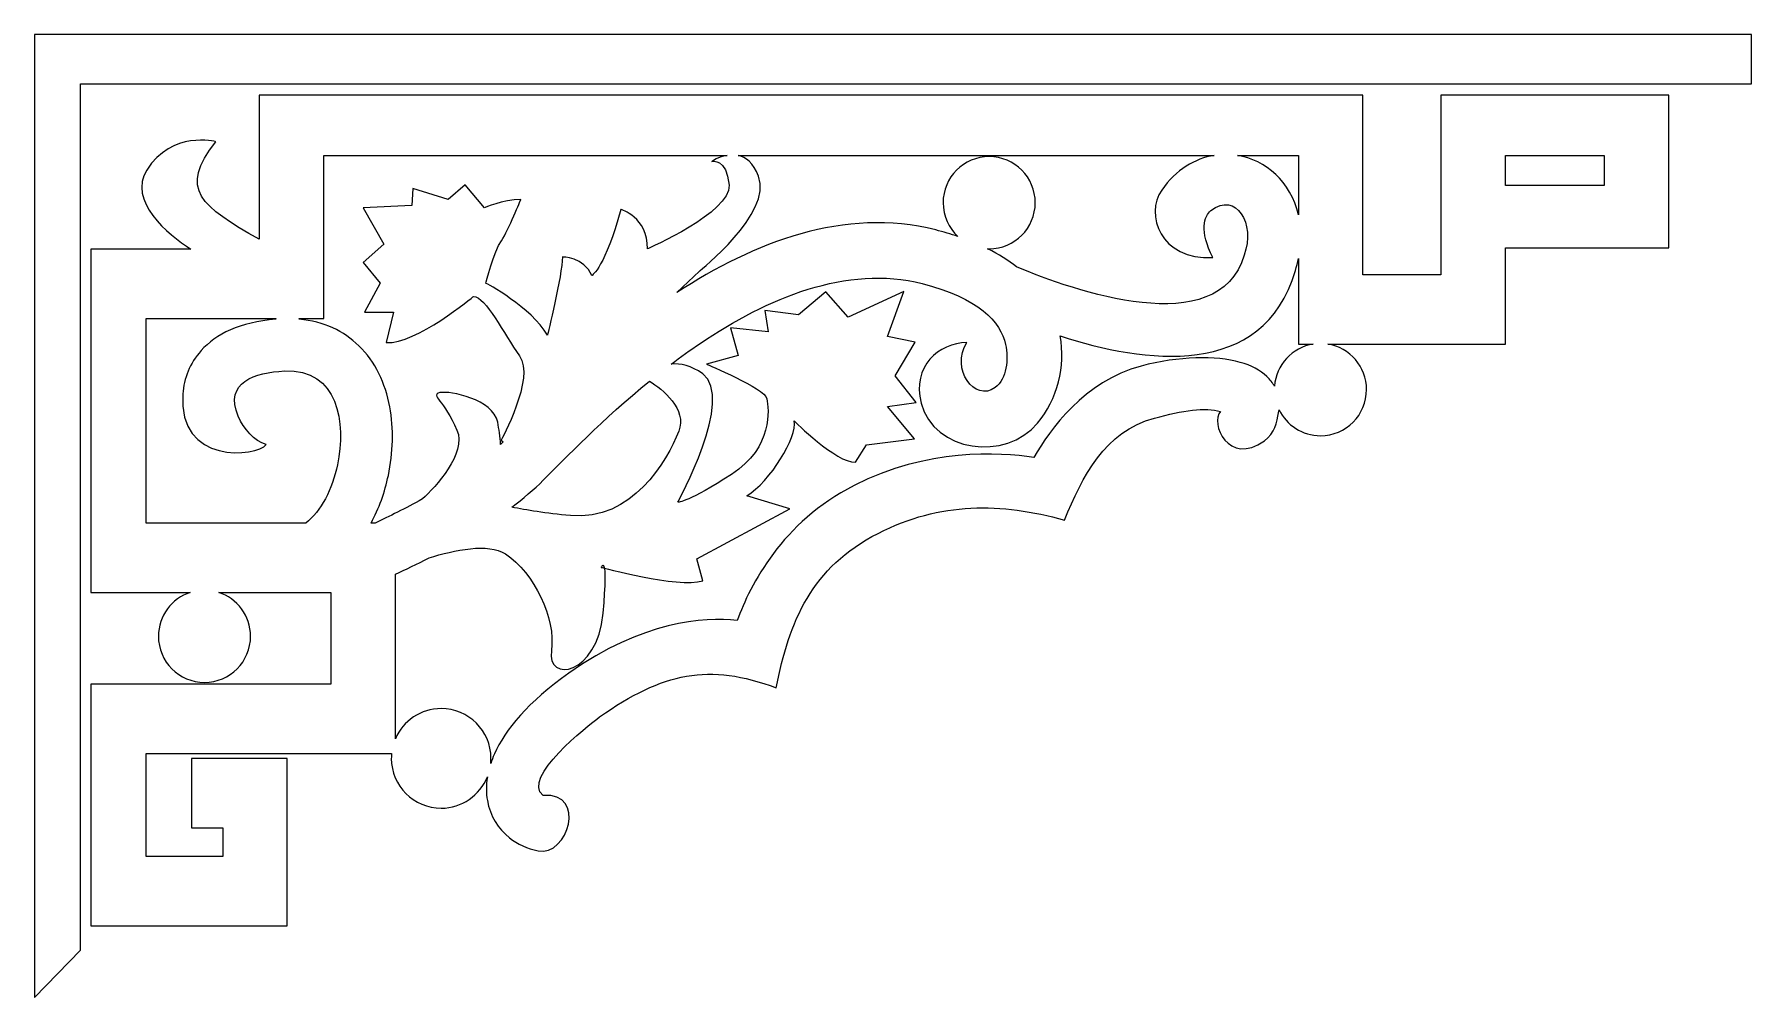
# Model space of a CAD drawing. Header units: centimetres. Extents: x -27 to -18.16, y 4.05 to 9.
import ezdxf

# ---------------------------------------------------------------- set-up
doc = ezdxf.new("R2010")
doc.units = ezdxf.units.CM
doc.header["$MEASUREMENT"] = 0
doc.layers.add('layer 1', color=7, linetype='Continuous')

msp = doc.modelspace()

# ---------------------------------------------------------------- linework, layer by layer
at = {"layer": 'layer 1', "color": 250}
for points, knots in [([(-26.99915, 4.04573), (-26.99915, 4.04573), (-26.99915, 9.00077), (-26.99915, 9.00077), (-26.99915, 9.00077), (-26.99915, 9.00077), (-18.16344, 9.00077), (-18.16344, 9.00077), (-18.16344, 9.00077), (-18.16344, 9.00077), (-18.16344, 8.74582), (-18.16344, 8.74582), (-18.16344, 8.74582), (-18.16344, 8.74582), (-26.7618, 8.74582), (-26.7618, 8.74582), (-26.7618, 8.74582), (-26.7618, 8.74582), (-26.7618, 4.29006), (-26.7618, 4.29006), (-26.7618, 4.29006), (-26.7618, 4.29006), (-26.99915, 4.04573), (-26.99915, 4.04573)], [0, 0, 0, 0, 0.1428571, 0.1428571, 0.1428571, 0.1428571, 0.2857143, 0.2857143, 0.2857143, 0.2857143, 0.4285714, 0.4285714, 0.4285714, 0.4285714, 0.5714286, 0.5714286, 0.5714286, 0.5714286, 0.7142857, 0.7142857, 0.7142857, 0.7142857, 1, 1, 1, 1]), ([(-24.40721, 4.80117), (-24.4621, 4.81285), (-24.51263, 4.83518), (-24.55472, 4.86852), (-24.55472, 4.86852), (-24.61322, 4.91486), (-24.65406, 4.97972), (-24.66828, 5.05956), (-24.66828, 5.05956), (-24.67498, 5.09716), (-24.6754, 5.13777), (-24.66843, 5.18082), (-24.66843, 5.18082), (-24.7065, 5.08685), (-24.7988, 5.02027), (-24.90615, 5.02027), (-24.90615, 5.02027), (-25.04734, 5.02027), (-25.16249, 5.13542), (-25.16249, 5.27661), (-25.16249, 5.27661), (-25.16249, 5.28505), (-25.16205, 5.29338), (-25.16125, 5.30161), (-25.16125, 5.30161), (-25.16125, 5.30161), (-26.42409, 5.30161), (-26.42409, 5.30161), (-26.42409, 5.30161), (-26.42409, 5.30161), (-26.42409, 4.77131), (-26.42409, 4.77131), (-26.42409, 4.77131), (-26.42409, 4.77131), (-26.02998, 4.77131), (-26.02998, 4.77131), (-26.02998, 4.77131), (-26.02998, 4.77131), (-26.02998, 4.91919), (-26.02998, 4.91919), (-26.02998, 4.91919), (-26.02998, 4.91919), (-26.19138, 4.91919), (-26.19138, 4.91919), (-26.19138, 4.91919), (-26.19138, 4.91919), (-26.19138, 5.27612), (-26.19138, 5.27612), (-26.19138, 5.27612), (-26.19138, 5.27612), (-25.6977, 5.27612), (-25.6977, 5.27612), (-25.6977, 5.27612), (-25.6977, 5.27612), (-25.6977, 4.41438), (-25.6977, 4.41438), (-25.6977, 4.41438), (-25.6977, 4.41438), (-26.70891, 4.41438), (-26.70891, 4.41438), (-26.70891, 4.41438), (-26.70891, 4.41438), (-26.70891, 5.65854), (-26.70891, 5.65854), (-26.70891, 5.65854), (-26.70891, 5.65854), (-25.47388, 5.65854), (-25.47388, 5.65854), (-25.47388, 5.65854), (-25.47388, 5.65854), (-25.47388, 6.12997), (-25.47388, 6.12997), (-25.47388, 6.12997), (-25.47388, 6.12997), (-26.05011, 6.12997), (-26.05011, 6.12997), (-26.05011, 6.12997), (-25.95536, 6.09888), (-25.88663, 6.00954), (-25.88663, 5.90462), (-25.88663, 5.90462), (-25.88663, 5.77403), (-25.99314, 5.66752), (-26.12374, 5.66752), (-26.12374, 5.66752), (-26.25433, 5.66752), (-26.36084, 5.77403), (-26.36084, 5.90462), (-26.36084, 5.90462), (-26.36084, 6.00954), (-26.29208, 6.09888), (-26.19734, 6.12997), (-26.19734, 6.12997), (-26.19734, 6.12997), (-26.70891, 6.12997), (-26.70891, 6.12997), (-26.70891, 6.12997), (-26.70891, 6.12997), (-26.70891, 7.89598), (-26.70891, 7.89598), (-26.70891, 7.89598), (-26.70891, 7.89598), (-26.19316, 7.89598), (-26.19316, 7.89598), (-26.19316, 7.89598), (-26.31473, 7.97171), (-26.51865, 8.14562), (-26.42066, 8.30241), (-26.42066, 8.30241), (-26.29249, 8.50748), (-26.06606, 8.44873), (-26.06606, 8.44873), (-26.06606, 8.44873), (-26.26021, 8.20282), (-26.13984, 8.11482), (-25.84196, 7.94647), (-25.84196, 7.94647), (-25.84196, 7.94647), (-25.84196, 8.68779), (-25.84196, 8.68779), (-25.84196, 8.68779), (-25.84196, 8.68779), (-20.16349, 8.68779), (-20.16349, 8.68779), (-20.16349, 8.68779), (-20.16349, 8.68779), (-20.16349, 7.76446), (-20.16349, 7.76446), (-20.16349, 7.76446), (-20.16349, 7.76446), (-19.76184, 7.76446), (-19.76184, 7.76446), (-19.76184, 7.76446), (-19.76184, 7.76446), (-19.76184, 8.68779), (-19.76184, 8.68779), (-19.76184, 8.68779), (-19.76184, 8.68779), (-18.58963, 8.68779), (-18.58963, 8.68779), (-18.58963, 8.68779), (-18.58963, 8.68779), (-18.58963, 7.90212), (-18.58963, 7.90212), (-18.58963, 7.90212), (-18.58963, 7.90212), (-19.42956, 7.90212), (-19.42956, 7.90212), (-19.42956, 7.90212), (-19.42956, 7.90212), (-19.42956, 7.40753), (-19.42956, 7.40753), (-19.42956, 7.40753), (-19.42956, 7.40753), (-20.34403, 7.40753), (-20.34403, 7.40753), (-20.34403, 7.40753), (-20.23132, 7.38932), (-20.14476, 7.29119), (-20.14476, 7.17348), (-20.14476, 7.17348), (-20.14476, 7.04288), (-20.25127, 6.93637), (-20.38187, 6.93637), (-20.38187, 6.93637), (-20.47543, 6.93637), (-20.55664, 6.99103), (-20.59517, 7.07006), (-20.59517, 7.07006), (-20.59584, 7.06497), (-20.59667, 7.05984), (-20.59771, 7.05465), (-20.59771, 7.05465), (-20.60747, 7.00584), (-20.61575, 6.94994), (-20.6705, 6.9102), (-20.6705, 6.9102), (-20.85343, 6.77743), (-20.95381, 7.00291), (-20.8958, 7.06111), (-20.8958, 7.06111), (-20.97602, 7.08374), (-21.08942, 7.06638), (-21.23641, 7.02695), (-21.23641, 7.02695), (-21.49041, 6.95881), (-21.60872, 6.72403), (-21.69887, 6.50266), (-21.69887, 6.50266), (-22.02639, 6.59241), (-22.336, 6.59828), (-22.65835, 6.43381), (-22.65835, 6.43381), (-22.99999, 6.25949), (-23.11558, 5.98205), (-23.18204, 5.639), (-23.18204, 5.639), (-23.52592, 5.76913), (-23.76608, 5.71919), (-24.09056, 5.48951), (-24.09056, 5.48951), (-24.15205, 5.44606), (-24.4944, 5.17481), (-24.38168, 5.08552), (-24.38168, 5.08552), (-24.15206, 5.10544), (-24.25515, 4.76876), (-24.40721, 4.80117)], [0, 0, 0, 0, 0.0188679, 0.0188679, 0.0188679, 0.0188679, 0.0377358, 0.0377358, 0.0377358, 0.0377358, 0.0566038, 0.0566038, 0.0566038, 0.0566038, 0.0754717, 0.0754717, 0.0754717, 0.0754717, 0.0943396, 0.0943396, 0.0943396, 0.0943396, 0.1132075, 0.1132075, 0.1132075, 0.1132075, 0.1320755, 0.1320755, 0.1320755, 0.1320755, 0.1509434, 0.1509434, 0.1509434, 0.1509434, 0.1698113, 0.1698113, 0.1698113, 0.1698113, 0.1886792, 0.1886792, 0.1886792, 0.1886792, 0.2075472, 0.2075472, 0.2075472, 0.2075472, 0.2264151, 0.2264151, 0.2264151, 0.2264151, 0.245283, 0.245283, 0.245283, 0.245283, 0.2641509, 0.2641509, 0.2641509, 0.2641509, 0.2830189, 0.2830189, 0.2830189, 0.2830189, 0.3018868, 0.3018868, 0.3018868, 0.3018868, 0.3207547, 0.3207547, 0.3207547, 0.3207547, 0.3396226, 0.3396226, 0.3396226, 0.3396226, 0.3584906, 0.3584906, 0.3584906, 0.3584906, 0.3773585, 0.3773585, 0.3773585, 0.3773585, 0.3962264, 0.3962264, 0.3962264, 0.3962264, 0.4150943, 0.4150943, 0.4150943, 0.4150943, 0.4339623, 0.4339623, 0.4339623, 0.4339623, 0.4528302, 0.4528302, 0.4528302, 0.4528302, 0.4716981, 0.4716981, 0.4716981, 0.4716981, 0.490566, 0.490566, 0.490566, 0.490566, 0.509434, 0.509434, 0.509434, 0.509434, 0.5283019, 0.5283019, 0.5283019, 0.5283019, 0.5471698, 0.5471698, 0.5471698, 0.5471698, 0.5660377, 0.5660377, 0.5660377, 0.5660377, 0.5849057, 0.5849057, 0.5849057, 0.5849057, 0.6037736, 0.6037736, 0.6037736, 0.6037736, 0.6226415, 0.6226415, 0.6226415, 0.6226415, 0.6415094, 0.6415094, 0.6415094, 0.6415094, 0.6603774, 0.6603774, 0.6603774, 0.6603774, 0.6792453, 0.6792453, 0.6792453, 0.6792453, 0.6981132, 0.6981132, 0.6981132, 0.6981132, 0.7169811, 0.7169811, 0.7169811, 0.7169811, 0.7358491, 0.7358491, 0.7358491, 0.7358491, 0.754717, 0.754717, 0.754717, 0.754717, 0.7735849, 0.7735849, 0.7735849, 0.7735849, 0.7924528, 0.7924528, 0.7924528, 0.7924528, 0.8113208, 0.8113208, 0.8113208, 0.8113208, 0.8301887, 0.8301887, 0.8301887, 0.8301887, 0.8490566, 0.8490566, 0.8490566, 0.8490566, 0.8679245, 0.8679245, 0.8679245, 0.8679245, 0.8867925, 0.8867925, 0.8867925, 0.8867925, 0.9056604, 0.9056604, 0.9056604, 0.9056604, 0.9245283, 0.9245283, 0.9245283, 0.9245283, 0.9433962, 0.9433962, 0.9433962, 0.9433962, 0.9622642, 0.9622642, 0.9622642, 0.9622642, 1, 1, 1, 1]), ([(-25.63655, 7.53905), (-25.63655, 7.53905), (-25.63655, 7.53552), (-25.63655, 7.53552), (-25.63655, 7.53552), (-25.50858, 7.52449), (-25.407, 7.4745), (-25.32945, 7.39899), (-25.32945, 7.39899), (-25.24468, 7.31646), (-25.19328, 7.20582), (-25.17057, 7.08468), (-25.17057, 7.08468), (-25.14937, 6.97165), (-25.15308, 6.84849), (-25.17781, 6.73175), (-25.17781, 6.73175), (-25.19605, 6.64568), (-25.22613, 6.56199), (-25.26657, 6.48691), (-25.26657, 6.48691), (-25.26657, 6.48691), (-25.24504, 6.48691), (-25.24504, 6.48691), (-25.24504, 6.48691), (-25.17492, 6.51988), (-25.09015, 6.56202), (-25.00219, 6.611), (-25.00219, 6.611), (-24.93617, 6.67337), (-24.77341, 6.84387), (-24.82488, 6.96552), (-24.82488, 6.96552), (-24.88895, 7.11695), (-24.96467, 7.14608), (-24.91225, 7.15772), (-24.91225, 7.15772), (-24.85983, 7.16937), (-24.6385, 7.12278), (-24.6152, 7.00629), (-24.6152, 7.00629), (-24.60813, 6.97094), (-24.60268, 6.93075), (-24.60062, 6.8908), (-24.60062, 6.8908), (-24.59601, 6.89518), (-24.59145, 6.89955), (-24.58696, 6.90396), (-24.58696, 6.90396), (-24.58696, 6.90396), (-24.59771, 6.91252), (-24.59771, 6.91252), (-24.59771, 6.91252), (-24.59771, 6.91252), (-24.42142, 7.23497), (-24.50246, 7.34719), (-24.50246, 7.34719), (-24.5835, 7.45941), (-24.67702, 7.65266), (-24.73936, 7.65266), (-24.73936, 7.65266), (-24.73936, 7.65266), (-25.0386, 7.4033), (-25.18822, 7.41576), (-25.18822, 7.41576), (-25.18822, 7.41576), (-25.15082, 7.57162), (-25.15082, 7.57162), (-25.15082, 7.57162), (-25.15082, 7.57162), (-25.30044, 7.57162), (-25.30044, 7.57162), (-25.30044, 7.57162), (-25.30044, 7.57162), (-25.2194, 7.72124), (-25.2194, 7.72124), (-25.2194, 7.72124), (-25.2194, 7.72124), (-25.30667, 7.82722), (-25.30667, 7.82722), (-25.30667, 7.82722), (-25.30667, 7.82722), (-25.20069, 7.92073), (-25.20069, 7.92073), (-25.20069, 7.92073), (-25.20069, 7.92073), (-25.30667, 8.10776), (-25.30667, 8.10776), (-25.30667, 8.10776), (-25.30667, 8.10776), (-25.0573, 8.12023), (-25.0573, 8.12023), (-25.0573, 8.12023), (-25.0573, 8.12023), (-25.05107, 8.20751), (-25.05107, 8.20751), (-25.05107, 8.20751), (-25.05107, 8.20751), (-24.87028, 8.1514), (-24.87028, 8.1514), (-24.87028, 8.1514), (-24.87028, 8.1514), (-24.783, 8.22621), (-24.783, 8.22621), (-24.783, 8.22621), (-24.783, 8.22621), (-24.68325, 8.10776), (-24.68325, 8.10776), (-24.68325, 8.10776), (-24.68325, 8.10776), (-24.58974, 8.1514), (-24.49623, 8.1514), (-24.49623, 8.1514), (-24.49623, 8.1514), (-24.55857, 7.99555), (-24.59598, 7.93944), (-24.59598, 7.93944), (-24.63338, 7.88333), (-24.67702, 7.72124), (-24.67702, 7.72124), (-24.67702, 7.72124), (-24.67702, 7.72124), (-24.44012, 7.59656), (-24.35908, 7.45317), (-24.35908, 7.45317), (-24.35908, 7.45317), (-24.28245, 7.76412), (-24.28245, 7.85557), (-24.28245, 7.85557), (-24.28245, 7.85557), (-24.17194, 7.85557), (-24.13002, 7.76031), (-24.13002, 7.76031), (-24.13002, 7.76031), (-24.06143, 7.80603), (-23.98141, 8.09946), (-23.98141, 8.09946), (-23.98141, 8.09946), (-23.84423, 8.06135), (-23.84423, 7.89749), (-23.84423, 7.89749), (-23.84423, 7.89749), (-23.41362, 8.08422), (-23.42506, 8.22521), (-23.42506, 8.22521), (-23.43649, 8.36619), (-23.5127, 8.34715), (-23.5127, 8.34715), (-23.5127, 8.34715), (-23.5127, 8.34715), (-23.47889, 8.37018), (-23.43507, 8.37832), (-23.43507, 8.37832), (-23.43507, 8.37832), (-25.50968, 8.37832), (-25.50968, 8.37832), (-25.50968, 8.37832), (-25.50968, 8.37832), (-25.50968, 7.53905), (-25.50968, 7.53905), (-25.50968, 7.53905), (-25.50968, 7.53905), (-25.63655, 7.53905), (-25.63655, 7.53905)], [0, 0, 0, 0, 0.0238095, 0.0238095, 0.0238095, 0.0238095, 0.047619, 0.047619, 0.047619, 0.047619, 0.0714286, 0.0714286, 0.0714286, 0.0714286, 0.0952381, 0.0952381, 0.0952381, 0.0952381, 0.1190476, 0.1190476, 0.1190476, 0.1190476, 0.1428571, 0.1428571, 0.1428571, 0.1428571, 0.1666667, 0.1666667, 0.1666667, 0.1666667, 0.1904762, 0.1904762, 0.1904762, 0.1904762, 0.2142857, 0.2142857, 0.2142857, 0.2142857, 0.2380952, 0.2380952, 0.2380952, 0.2380952, 0.2619048, 0.2619048, 0.2619048, 0.2619048, 0.2857143, 0.2857143, 0.2857143, 0.2857143, 0.3095238, 0.3095238, 0.3095238, 0.3095238, 0.3333333, 0.3333333, 0.3333333, 0.3333333, 0.3571429, 0.3571429, 0.3571429, 0.3571429, 0.3809524, 0.3809524, 0.3809524, 0.3809524, 0.4047619, 0.4047619, 0.4047619, 0.4047619, 0.4285714, 0.4285714, 0.4285714, 0.4285714, 0.452381, 0.452381, 0.452381, 0.452381, 0.4761905, 0.4761905, 0.4761905, 0.4761905, 0.5, 0.5, 0.5, 0.5, 0.5238095, 0.5238095, 0.5238095, 0.5238095, 0.547619, 0.547619, 0.547619, 0.547619, 0.5714286, 0.5714286, 0.5714286, 0.5714286, 0.5952381, 0.5952381, 0.5952381, 0.5952381, 0.6190476, 0.6190476, 0.6190476, 0.6190476, 0.6428571, 0.6428571, 0.6428571, 0.6428571, 0.6666667, 0.6666667, 0.6666667, 0.6666667, 0.6904762, 0.6904762, 0.6904762, 0.6904762, 0.7142857, 0.7142857, 0.7142857, 0.7142857, 0.7380952, 0.7380952, 0.7380952, 0.7380952, 0.7619048, 0.7619048, 0.7619048, 0.7619048, 0.7857143, 0.7857143, 0.7857143, 0.7857143, 0.8095238, 0.8095238, 0.8095238, 0.8095238, 0.8333333, 0.8333333, 0.8333333, 0.8333333, 0.8571429, 0.8571429, 0.8571429, 0.8571429, 0.8809524, 0.8809524, 0.8809524, 0.8809524, 0.9047619, 0.9047619, 0.9047619, 0.9047619, 0.9285714, 0.9285714, 0.9285714, 0.9285714, 0.952381, 0.952381, 0.952381, 0.952381, 1, 1, 1, 1]), ([(-20.92904, 8.37832), (-20.92904, 8.37832), (-23.37838, 8.37832), (-23.37838, 8.37832), (-23.37838, 8.37832), (-23.33897, 8.36995), (-23.29932, 8.34117), (-23.27263, 8.27093), (-23.27263, 8.27093), (-23.20023, 8.0804), (-23.57748, 7.78317), (-23.57748, 7.78317), (-23.57748, 7.78317), (-23.57748, 7.78317), (-23.69323, 7.67247), (-23.69323, 7.67247), (-23.69323, 7.67247), (-23.29862, 7.93019), (-22.83059, 8.11344), (-22.36159, 7.99462), (-22.36159, 7.99462), (-22.32144, 7.98445), (-22.28354, 7.97326), (-22.24777, 7.96118), (-22.24777, 7.96118), (-22.29437, 8.00452), (-22.32359, 8.06632), (-22.32359, 8.13473), (-22.32359, 8.13473), (-22.32359, 8.26532), (-22.21708, 8.37183), (-22.08649, 8.37183), (-22.08649, 8.37183), (-21.95589, 8.37183), (-21.84938, 8.26532), (-21.84938, 8.13473), (-21.84938, 8.13473), (-21.84938, 8.00413), (-21.95589, 7.89762), (-22.08649, 7.89762), (-22.08649, 7.89762), (-22.0891, 7.89762), (-22.0917, 7.89767), (-22.0943, 7.89775), (-22.0943, 7.89775), (-22.03744, 7.86925), (-21.98806, 7.83794), (-21.94543, 7.80453), (-21.94543, 7.80453), (-21.65463, 7.68254), (-20.90485, 7.41761), (-20.77486, 7.86534), (-20.77486, 7.86534), (-20.71532, 8.02708), (-20.81574, 8.1949), (-20.94579, 8.09387), (-20.94579, 8.09387), (-20.97978, 8.06746), (-21.0064, 7.98937), (-20.93544, 7.85233), (-20.93544, 7.85233), (-21.20726, 7.84003), (-21.28649, 8.07522), (-21.19896, 8.1996), (-21.19896, 8.1996), (-21.12477, 8.30502), (-21.02766, 8.36207), (-20.92904, 8.37832)], [0, 0, 0, 0, 0.0555556, 0.0555556, 0.0555556, 0.0555556, 0.1111111, 0.1111111, 0.1111111, 0.1111111, 0.1666667, 0.1666667, 0.1666667, 0.1666667, 0.2222222, 0.2222222, 0.2222222, 0.2222222, 0.2777778, 0.2777778, 0.2777778, 0.2777778, 0.3333333, 0.3333333, 0.3333333, 0.3333333, 0.3888889, 0.3888889, 0.3888889, 0.3888889, 0.4444444, 0.4444444, 0.4444444, 0.4444444, 0.5, 0.5, 0.5, 0.5, 0.5555556, 0.5555556, 0.5555556, 0.5555556, 0.6111111, 0.6111111, 0.6111111, 0.6111111, 0.6666667, 0.6666667, 0.6666667, 0.6666667, 0.7222222, 0.7222222, 0.7222222, 0.7222222, 0.7777778, 0.7777778, 0.7777778, 0.7777778, 0.8333333, 0.8333333, 0.8333333, 0.8333333, 0.8888889, 0.8888889, 0.8888889, 0.8888889, 1, 1, 1, 1]), ([(-20.49578, 8.07261), (-20.49578, 8.07261), (-20.49578, 8.37832), (-20.49578, 8.37832), (-20.49578, 8.37832), (-20.49578, 8.37832), (-20.80893, 8.37832), (-20.80893, 8.37832), (-20.80893, 8.37832), (-20.66348, 8.35433), (-20.53451, 8.24395), (-20.49578, 8.07261)], [0, 0, 0, 0, 0.25, 0.25, 0.25, 0.25, 0.5, 0.5, 0.5, 0.5, 1, 1, 1, 1]), ([(-19.42956, 8.22381), (-19.25531, 8.22381), (-19.14651, 8.22381), (-18.92192, 8.22381), (-18.92192, 8.22381), (-18.92192, 8.22381), (-18.92192, 8.37832), (-18.92192, 8.37832), (-18.92192, 8.37832), (-18.92192, 8.37832), (-19.42956, 8.37832), (-19.42956, 8.37832), (-19.42956, 8.37832), (-19.42956, 8.37832), (-19.42956, 8.22381), (-19.42956, 8.22381)], [0, 0, 0, 0, 0.2, 0.2, 0.2, 0.2, 0.4, 0.4, 0.4, 0.4, 0.6, 0.6, 0.6, 0.6, 1, 1, 1, 1]), ([(-25.1416, 5.37778), (-25.10222, 5.46889), (-25.01144, 5.53294), (-24.90615, 5.53294), (-24.90615, 5.53294), (-24.76497, 5.53294), (-24.64982, 5.4178), (-24.64982, 5.27661), (-24.64982, 5.27661), (-24.64982, 5.2679), (-24.65026, 5.25929), (-24.65111, 5.25081), (-24.65111, 5.25081), (-24.64586, 5.26664), (-24.63966, 5.28275), (-24.63242, 5.29907), (-24.63242, 5.29907), (-24.5773, 5.4234), (-24.45818, 5.56682), (-24.24846, 5.71502), (-24.24846, 5.71502), (-23.87012, 5.98238), (-23.55603, 6.0038), (-23.38252, 5.98608), (-23.38252, 5.98608), (-23.31665, 6.16801), (-23.15288, 6.49081), (-22.78164, 6.68023), (-22.78164, 6.68023), (-22.40625, 6.87176), (-22.03605, 6.85148), (-21.8559, 6.82448), (-21.8559, 6.82448), (-21.77484, 6.96796), (-21.59701, 7.21602), (-21.30455, 7.29448), (-21.30455, 7.29448), (-21.11107, 7.34639), (-20.91817, 7.34828), (-20.79546, 7.31366), (-20.79546, 7.31366), (-20.73876, 7.29767), (-20.6916, 7.27302), (-20.65774, 7.24038), (-20.65774, 7.24038), (-20.64174, 7.22494), (-20.62855, 7.20838), (-20.61835, 7.19074), (-20.61835, 7.19074), (-20.61037, 7.30067), (-20.52687, 7.39022), (-20.41972, 7.40753), (-20.41972, 7.40753), (-20.41972, 7.40753), (-20.49578, 7.40753), (-20.49578, 7.40753), (-20.49578, 7.40753), (-20.49578, 7.40753), (-20.49578, 7.84731), (-20.49578, 7.84731), (-20.49578, 7.84731), (-20.4997, 7.82741), (-20.50451, 7.80712), (-20.51054, 7.78635), (-20.51054, 7.78635), (-20.67464, 7.22112), (-21.29276, 7.30998), (-21.72108, 7.44956), (-21.72108, 7.44956), (-21.69255, 7.29317), (-21.73527, 7.12346), (-21.83706, 7.00103), (-21.83706, 7.00103), (-22.00136, 6.8034), (-22.37141, 6.85153), (-22.43624, 7.10444), (-22.43624, 7.10444), (-22.4852, 7.29538), (-22.34626, 7.41177), (-22.20125, 7.41637), (-22.20125, 7.41637), (-22.28824, 7.27849), (-22.15831, 7.10678), (-22.05624, 7.18349), (-22.05624, 7.18349), (-21.99441, 7.22995), (-21.98608, 7.32977), (-22.00211, 7.40528), (-22.00211, 7.40528), (-22.02692, 7.52216), (-22.1429, 7.64583), (-22.43057, 7.7187), (-22.43057, 7.7187), (-22.8199, 7.81733), (-23.22775, 7.64398), (-23.57371, 7.4111), (-23.57371, 7.4111), (-23.62447, 7.37693), (-23.67404, 7.34132), (-23.72215, 7.30496), (-23.72215, 7.30496), (-23.67464, 7.3087), (-23.61904, 7.2976), (-23.56043, 7.2545), (-23.56043, 7.2545), (-23.3929, 7.13132), (-23.68854, 6.59425), (-23.68854, 6.59425), (-23.68854, 6.59425), (-23.68854, 6.59425), (-23.62941, 6.59425), (-23.41261, 6.73714), (-23.41261, 6.73714), (-23.19581, 6.88003), (-23.22045, 7.07219), (-23.2303, 7.1264), (-23.2303, 7.1264), (-23.24016, 7.1806), (-23.54072, 7.30378), (-23.54072, 7.30378), (-23.54072, 7.30378), (-23.54072, 7.30378), (-23.37812, 7.34812), (-23.37812, 7.34812), (-23.37812, 7.34812), (-23.37812, 7.34812), (-23.41754, 7.49102), (-23.41754, 7.49102), (-23.41754, 7.49102), (-23.41754, 7.49102), (-23.2229, 7.47007), (-23.2229, 7.47007), (-23.2229, 7.47007), (-23.2229, 7.47007), (-23.24016, 7.57971), (-23.24016, 7.57971), (-23.24016, 7.57971), (-23.24016, 7.57971), (-23.0677, 7.55793), (-23.0677, 7.55793), (-23.0677, 7.55793), (-23.0677, 7.55793), (-22.92685, 7.6766), (-22.92685, 7.6766), (-22.92685, 7.6766), (-22.92685, 7.6766), (-22.81148, 7.54522), (-22.81148, 7.54522), (-22.81148, 7.54522), (-22.81148, 7.54522), (-22.5257, 7.67825), (-22.5257, 7.67825), (-22.5257, 7.67825), (-22.5257, 7.67825), (-22.60946, 7.44667), (-22.60946, 7.44667), (-22.60946, 7.44667), (-22.60946, 7.44667), (-22.46657, 7.41711), (-22.46657, 7.41711), (-22.46657, 7.41711), (-22.46657, 7.41711), (-22.57004, 7.24465), (-22.57004, 7.24465), (-22.57004, 7.24465), (-22.57004, 7.24465), (-22.46164, 7.10669), (-22.46164, 7.10669), (-22.46164, 7.10669), (-22.46164, 7.10669), (-22.60946, 7.08698), (-22.60946, 7.08698), (-22.60946, 7.08698), (-22.60946, 7.08698), (-22.4715, 6.91945), (-22.4715, 6.91945), (-22.4715, 6.91945), (-22.4715, 6.91945), (-22.71786, 6.88988), (-22.71786, 6.88988), (-22.71786, 6.88988), (-22.71786, 6.88988), (-22.77493, 6.80037), (-22.77493, 6.80037), (-22.77493, 6.80037), (-22.87347, 6.79544), (-23.08924, 7.01235), (-23.08924, 7.01235), (-23.08924, 7.01235), (-23.07146, 6.92991), (-23.21239, 6.70143), (-23.33414, 6.62618), (-23.33414, 6.62618), (-23.33414, 6.62618), (-23.11205, 6.55976), (-23.11205, 6.55976), (-23.11205, 6.55976), (-23.11205, 6.55976), (-23.58999, 6.30354), (-23.58999, 6.30354), (-23.58999, 6.30354), (-23.58999, 6.30354), (-23.56043, 6.19021), (-23.56043, 6.19021), (-23.56043, 6.19021), (-23.68854, 6.15079), (-24.08272, 6.25919), (-24.08272, 6.25919), (-24.08272, 6.25919), (-24.08272, 6.25919), (-24.04331, 6.34295), (-24.07287, 6.02268), (-24.07287, 6.02268), (-24.10243, 5.70241), (-24.36358, 5.66299), (-24.33894, 5.83052), (-24.33894, 5.83052), (-24.31431, 5.99804), (-24.42764, 6.22963), (-24.57545, 6.32817), (-24.57545, 6.32817), (-24.66254, 6.38623), (-24.83854, 6.34853), (-24.96848, 6.30774), (-24.96848, 6.30774), (-25.03062, 6.27577), (-25.08943, 6.24751), (-25.1416, 6.22349), (-25.1416, 6.22349), (-25.1416, 6.22349), (-25.1416, 5.37778), (-25.1416, 5.37778)], [0, 0, 0, 0, 0.0169492, 0.0169492, 0.0169492, 0.0169492, 0.0338983, 0.0338983, 0.0338983, 0.0338983, 0.0508475, 0.0508475, 0.0508475, 0.0508475, 0.0677966, 0.0677966, 0.0677966, 0.0677966, 0.0847458, 0.0847458, 0.0847458, 0.0847458, 0.1016949, 0.1016949, 0.1016949, 0.1016949, 0.1186441, 0.1186441, 0.1186441, 0.1186441, 0.1355932, 0.1355932, 0.1355932, 0.1355932, 0.1525424, 0.1525424, 0.1525424, 0.1525424, 0.1694915, 0.1694915, 0.1694915, 0.1694915, 0.1864407, 0.1864407, 0.1864407, 0.1864407, 0.2033898, 0.2033898, 0.2033898, 0.2033898, 0.220339, 0.220339, 0.220339, 0.220339, 0.2372881, 0.2372881, 0.2372881, 0.2372881, 0.2542373, 0.2542373, 0.2542373, 0.2542373, 0.2711864, 0.2711864, 0.2711864, 0.2711864, 0.2881356, 0.2881356, 0.2881356, 0.2881356, 0.3050847, 0.3050847, 0.3050847, 0.3050847, 0.3220339, 0.3220339, 0.3220339, 0.3220339, 0.3389831, 0.3389831, 0.3389831, 0.3389831, 0.3559322, 0.3559322, 0.3559322, 0.3559322, 0.3728814, 0.3728814, 0.3728814, 0.3728814, 0.3898305, 0.3898305, 0.3898305, 0.3898305, 0.4067797, 0.4067797, 0.4067797, 0.4067797, 0.4237288, 0.4237288, 0.4237288, 0.4237288, 0.440678, 0.440678, 0.440678, 0.440678, 0.4576271, 0.4576271, 0.4576271, 0.4576271, 0.4745763, 0.4745763, 0.4745763, 0.4745763, 0.4915254, 0.4915254, 0.4915254, 0.4915254, 0.5084746, 0.5084746, 0.5084746, 0.5084746, 0.5254237, 0.5254237, 0.5254237, 0.5254237, 0.5423729, 0.5423729, 0.5423729, 0.5423729, 0.559322, 0.559322, 0.559322, 0.559322, 0.5762712, 0.5762712, 0.5762712, 0.5762712, 0.5932203, 0.5932203, 0.5932203, 0.5932203, 0.6101695, 0.6101695, 0.6101695, 0.6101695, 0.6271186, 0.6271186, 0.6271186, 0.6271186, 0.6440678, 0.6440678, 0.6440678, 0.6440678, 0.6610169, 0.6610169, 0.6610169, 0.6610169, 0.6779661, 0.6779661, 0.6779661, 0.6779661, 0.6949153, 0.6949153, 0.6949153, 0.6949153, 0.7118644, 0.7118644, 0.7118644, 0.7118644, 0.7288136, 0.7288136, 0.7288136, 0.7288136, 0.7457627, 0.7457627, 0.7457627, 0.7457627, 0.7627119, 0.7627119, 0.7627119, 0.7627119, 0.779661, 0.779661, 0.779661, 0.779661, 0.7966102, 0.7966102, 0.7966102, 0.7966102, 0.8135593, 0.8135593, 0.8135593, 0.8135593, 0.8305085, 0.8305085, 0.8305085, 0.8305085, 0.8474576, 0.8474576, 0.8474576, 0.8474576, 0.8644068, 0.8644068, 0.8644068, 0.8644068, 0.8813559, 0.8813559, 0.8813559, 0.8813559, 0.8983051, 0.8983051, 0.8983051, 0.8983051, 0.9152542, 0.9152542, 0.9152542, 0.9152542, 0.9322034, 0.9322034, 0.9322034, 0.9322034, 0.9491525, 0.9491525, 0.9491525, 0.9491525, 0.9661017, 0.9661017, 0.9661017, 0.9661017, 1, 1, 1, 1]), ([(-25.75721, 7.53494), (-25.75721, 7.53494), (-25.75721, 7.53905), (-25.75721, 7.53905), (-25.75721, 7.53905), (-25.75721, 7.53905), (-26.42409, 7.53905), (-26.42409, 7.53905), (-26.42409, 7.53905), (-26.42409, 7.53905), (-26.42409, 6.48691), (-26.42409, 6.48691), (-26.42409, 6.48691), (-26.42409, 6.48691), (-25.60304, 6.48691), (-25.60304, 6.48691), (-25.60304, 6.48691), (-25.52411, 6.5465), (-25.46617, 6.6612), (-25.43947, 6.78722), (-25.43947, 6.78722), (-25.39424, 7.00074), (-25.43547, 7.28209), (-25.71212, 7.26914), (-25.71212, 7.26914), (-25.86257, 7.2621), (-26.02441, 7.21151), (-25.95027, 7.03663), (-25.95027, 7.03663), (-25.92157, 6.96893), (-25.86679, 6.91066), (-25.80632, 6.89051), (-25.80632, 6.89051), (-25.85193, 6.8267), (-26.26369, 6.78572), (-26.23548, 7.15125), (-26.23548, 7.15125), (-26.22929, 7.23135), (-26.19995, 7.30837), (-26.14124, 7.37391), (-26.14124, 7.37391), (-26.0653, 7.45867), (-25.9417, 7.52028), (-25.75721, 7.53494)], [0, 0, 0, 0, 0.0833333, 0.0833333, 0.0833333, 0.0833333, 0.1666667, 0.1666667, 0.1666667, 0.1666667, 0.25, 0.25, 0.25, 0.25, 0.3333333, 0.3333333, 0.3333333, 0.3333333, 0.4166667, 0.4166667, 0.4166667, 0.4166667, 0.5, 0.5, 0.5, 0.5, 0.5833333, 0.5833333, 0.5833333, 0.5833333, 0.6666667, 0.6666667, 0.6666667, 0.6666667, 0.75, 0.75, 0.75, 0.75, 0.8333333, 0.8333333, 0.8333333, 0.8333333, 1, 1, 1, 1]), ([(-23.83355, 7.21749), (-24.07446, 7.02142), (-24.26934, 6.81879), (-24.38055, 6.70757), (-24.38055, 6.70757), (-24.42894, 6.65918), (-24.48401, 6.61268), (-24.54274, 6.56851), (-24.54274, 6.56851), (-24.46944, 6.55357), (-24.36934, 6.53736), (-24.2404, 6.52526), (-24.2404, 6.52526), (-23.92505, 6.4957), (-23.74274, 6.80612), (-23.68361, 6.95887), (-23.68361, 6.95887), (-23.63921, 7.07359), (-23.76711, 7.1744), (-23.83355, 7.21749)], [0, 0, 0, 0, 0.1666667, 0.1666667, 0.1666667, 0.1666667, 0.3333333, 0.3333333, 0.3333333, 0.3333333, 0.5, 0.5, 0.5, 0.5, 0.6666667, 0.6666667, 0.6666667, 0.6666667, 1, 1, 1, 1])]:
    msp.add_open_spline(points, degree=3, knots=knots, dxfattribs=at)

doc.saveas('drawing.dxf')
